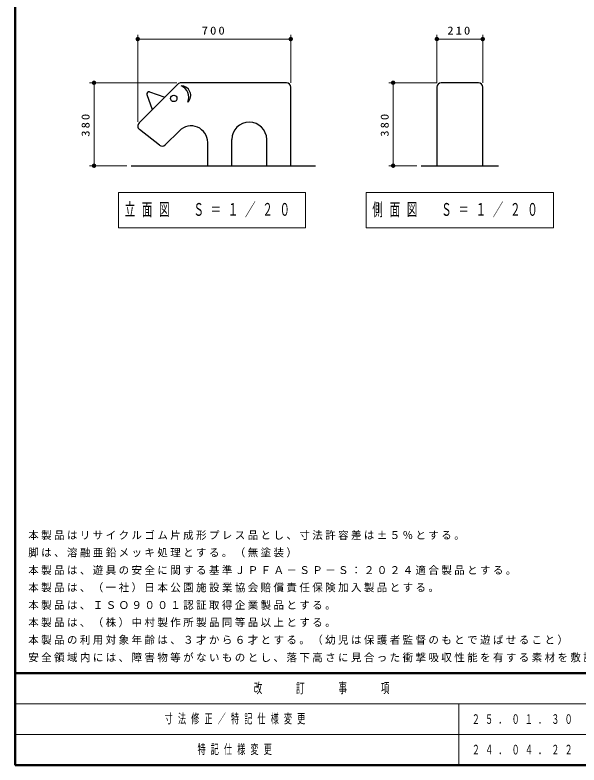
# Model space of a CAD drawing. Units: millimetres on the paper, scale 1:20. Extents: x 1295 to 1680, y 0 to 267.
# Drawn here: x 1295 to 1424, y 0 to 171.7 of the extents above; entities that cross this region are included whole.
import ezdxf

# ---------------------------------------------------------------- set-up
doc = ezdxf.new("R2010")
doc.units = ezdxf.units.MM
doc.layers.add('1_20', color=7, linetype='Continuous', lineweight=25)
doc.layers.add('NAKAMURA図枠', color=7, linetype='Continuous', lineweight=13)
doc.layers.add('CLASS1', color=7, linetype='Continuous')
doc.layers.add('図面情報', color=7, linetype='Continuous')
doc.styles.add('ＭＳ ゴシック', font='')
doc.styles.get('ＭＳ ゴシック').set_extended_font_data('MS Gothic')

# ---------------------------------------------------------------- blocks, each defined once
blk = doc.blocks.new('filled_dot')
at = {"color": 0, "linetype": 'Continuous', "lineweight": -2, "const_width": 1.25}
blk.add_lwpolyline([(-0.625, 0, 1), (0.625, 0, 1)], format="xyb", close=True, dxfattribs=at)

msp = doc.modelspace()

# ---------------------------------------------------------------- linework, layer by layer
at = {"layer": '1_20', "lineweight": 13}
for p, q in [((1323.073, 147.318), (1323.073, 167.232)), ((1358.073, 156.232), (1358.073, 167.232)), ((1391.496, 156.232), (1391.496, 167.232)), ((1401.996, 156.232), (1401.996, 167.232)), ((1323.073, 166.232), (1358.073, 166.232)), ((1391.496, 166.232), (1401.996, 166.232)), ((1331.987, 156.232), (1312.073, 156.232)), ((1313.073, 137.232), (1313.073, 156.232)), ((1391.496, 156.232), (1380.496, 156.232)), ((1381.496, 137.232), (1381.496, 156.232)), ((1320.549, 137.232), (1312.073, 137.232)), ((1386.916, 137.232), (1380.496, 137.232)), ((1318.673, 131.12), (1318.673, 122.987)), ((1361.473, 131.12), (1318.673, 131.12)), ((1361.473, 122.987), (1361.473, 131.12)), ((1375.346, 131.12), (1375.346, 122.987)), ((1418.146, 131.12), (1375.346, 131.12)), ((1418.146, 122.987), (1418.146, 131.12)), ((1318.673, 122.987), (1361.473, 122.987)), ((1375.346, 122.987), (1418.146, 122.987))]:
    msp.add_line(p, q, dxfattribs=at)
at = {"layer": '1_20'}
for p, q in [((1323.366, 147.025), (1332.28, 155.939)), ((1357.073, 156.232), (1332.987, 156.232)), ((1358.073, 137.232), (1358.073, 155.232)), ((1391.496, 155.232), (1391.496, 137.232)), ((1400.996, 156.232), (1392.496, 156.232)), ((1401.996, 137.232), (1401.996, 155.232)), ((1325.157, 153.507), (1326.409, 150.068)), ((1325.798, 154.148), (1329.237, 152.896)), ((1328.058, 141.944), (1323.458, 145.529)), ((1329.38, 142.025), (1332.598, 145.243)), ((1339.073, 137.232), (1339.073, 142.561)), ((1344.573, 137.232), (1344.573, 143.232)), ((1352.573, 137.232), (1352.573, 143.232)), ((1321.549, 137.232), (1363.761, 137.232)), ((1387.916, 137.232), (1405.576, 137.232))]:
    msp.add_line(p, q, dxfattribs=at)
msp.add_circle((1331.296, 152.655), 0.75, dxfattribs=at)
for centre, radius, start, end in [((1332.987, 155.232), 1, 90, 135), ((1331.86, 152.861), 2.894, 338.32086, 66.81316), ((1333.008, 153.338), 2.183, 314.89547, 90.23854), ((1357.073, 155.232), 1, 0, 90), ((1392.496, 155.232), 1, 90, 180), ((1400.996, 155.232), 1, 0, 90), ((1325.627, 153.678), 0.5, 70, 200), ((1324.073, 146.318), 1, 135, 232.06292), ((1335.28, 142.561), 3.793, 0, 135), ((1348.573, 143.232), 4, 0, 180), ((1328.673, 142.732), 1, 232.06292, 315)]:
    msp.add_arc(centre, radius, start, end, dxfattribs=at)
at = {"layer": 'NAKAMURA図枠', "lineweight": 50}
for p, q in [((1295, 267), (1295, 0)), ((1295, 21), (1680, 21)), ((1295, 0), (1680, 0))]:
    msp.add_line(p, q, dxfattribs=at)
at = {"layer": 'NAKAMURA図枠'}
for p, q in [((1295, 14), (1436.5, 14)), ((1396.5, 14), (1396.5, 0)), ((1295, 7), (1436.5, 7))]:
    msp.add_line(p, q, dxfattribs=at)

# ---------------------------------------------------------------- block references
at = {"layer": '1_20', "lineweight": 13, "xscale": 0.4, "yscale": 0.4}
for p in [(1323.073, 166.232), (1391.496, 166.232)]:
    msp.add_blockref('filled_dot', p, dxfattribs=at)
for p, rotation in [((1358.073, 166.232), 180), ((1401.996, 166.232), 180), ((1313.073, 156.232), 270), ((1381.496, 156.232), 270), ((1313.073, 137.232), 90), ((1381.496, 137.232), 90)]:
    msp.add_blockref('filled_dot', p, dxfattribs=dict(at, rotation=rotation))

# ---------------------------------------------------------------- texts
at = {"layer": '1_20', "style": 'ＭＳ ゴシック'}
for s, insert, char_height, attachment_point in [('\\T1.33;\\W1.15;700', (1340.573, 167.232), 1.833, 8), ('\\T1.33;\\W1.15;210', (1396.746, 167.232), 1.833, 8), ('\\T1.64;\\W0.6;立面図\u3000Ｓ＝１／２０', (1320.073, 127.054), 2.933, 4), ('\\T1.64;\\W0.6;側面図\u3000Ｓ＝１／２０', (1376.746, 127.054), 2.933, 4)]:
    msp.add_mtext(s, dxfattribs=dict(at, insert=insert, char_height=char_height, attachment_point=attachment_point))
at = {"layer": '1_20', "char_height": 1.833, "attachment_point": 8, "rotation": 90, "style": 'ＭＳ ゴシック'}
for insert in [(1312.073, 146.732), (1380.496, 146.732)]:
    msp.add_mtext('\\T1.33;\\W1.15;380', dxfattribs=dict(at, insert=insert))
at = {"layer": 'CLASS1', "char_height": 1.76, "attachment_point": 7, "style": 'ＭＳ ゴシック'}
for s, insert in [('\\T1.23;本製品はリサイクルゴム片成形プレス品とし、寸法許容差は±５％とする。', (1298.027, 51.528)), ('\\T1.23;脚は、溶融亜鉛メッキ処理とする。（無塗装）', (1298.027, 47.528)), ('\\T1.23;本製品は、遊具の安全に関する基準ＪＰＦＡ－ＳＰ－Ｓ：２０２４適合製品とする。', (1298.027, 43.528)), ('\\T1.23;本製品は、（一社）日本公園施設業協会賠償責任保険加入製品とする。', (1298.027, 39.528)), ('\\T1.23;本製品は、ＩＳＯ９００１認証取得企業製品とする。', (1298.027, 35.528)), ('\\T1.23;本製品は、（株）中村製作所製品同等品以上とする。', (1298.027, 31.528)), ('\\T1.23;本製品の利用対象年齢は、３才から６才とする。（幼児は保護者監督のもとで遊ばせること）', (1298.027, 27.528)), ('\\T1.23;安全領域内には、障害物等がないものとし、落下高さに見合った衝撃吸収性能を有する素材を敷設する。', (1298.027, 23.528))]:
    msp.add_mtext(s, dxfattribs=dict(at, insert=insert))
at = {"layer": 'NAKAMURA図枠', "color": 4, "insert": (1365.75, 17.5), "char_height": 2.346, "attachment_point": 5, "style": 'ＭＳ ゴシック'}
msp.add_mtext('\\T1.64;\\W0.6;改\u3000\u3000訂\u3000\u3000事\u3000\u3000項', dxfattribs=at)
at = {"layer": '図面情報', "char_height": 2.199, "attachment_point": 4, "style": 'ＭＳ ゴシック'}
for s, insert in [('\\T1.64;\\W0.6;寸法修正／特記仕様変更', (1329.25, 10.5)), ('\\T1.64;\\W0.6;２５．０１．３０', (1399.5, 10.5)), ('\\T1.64;\\W0.6;特記仕様変更', (1336.75, 3.5)), ('\\T1.64;\\W0.6;２４．０４．２２', (1399.5, 3.5))]:
    msp.add_mtext(s, dxfattribs=dict(at, insert=insert))

doc.saveas('drawing.dxf')
